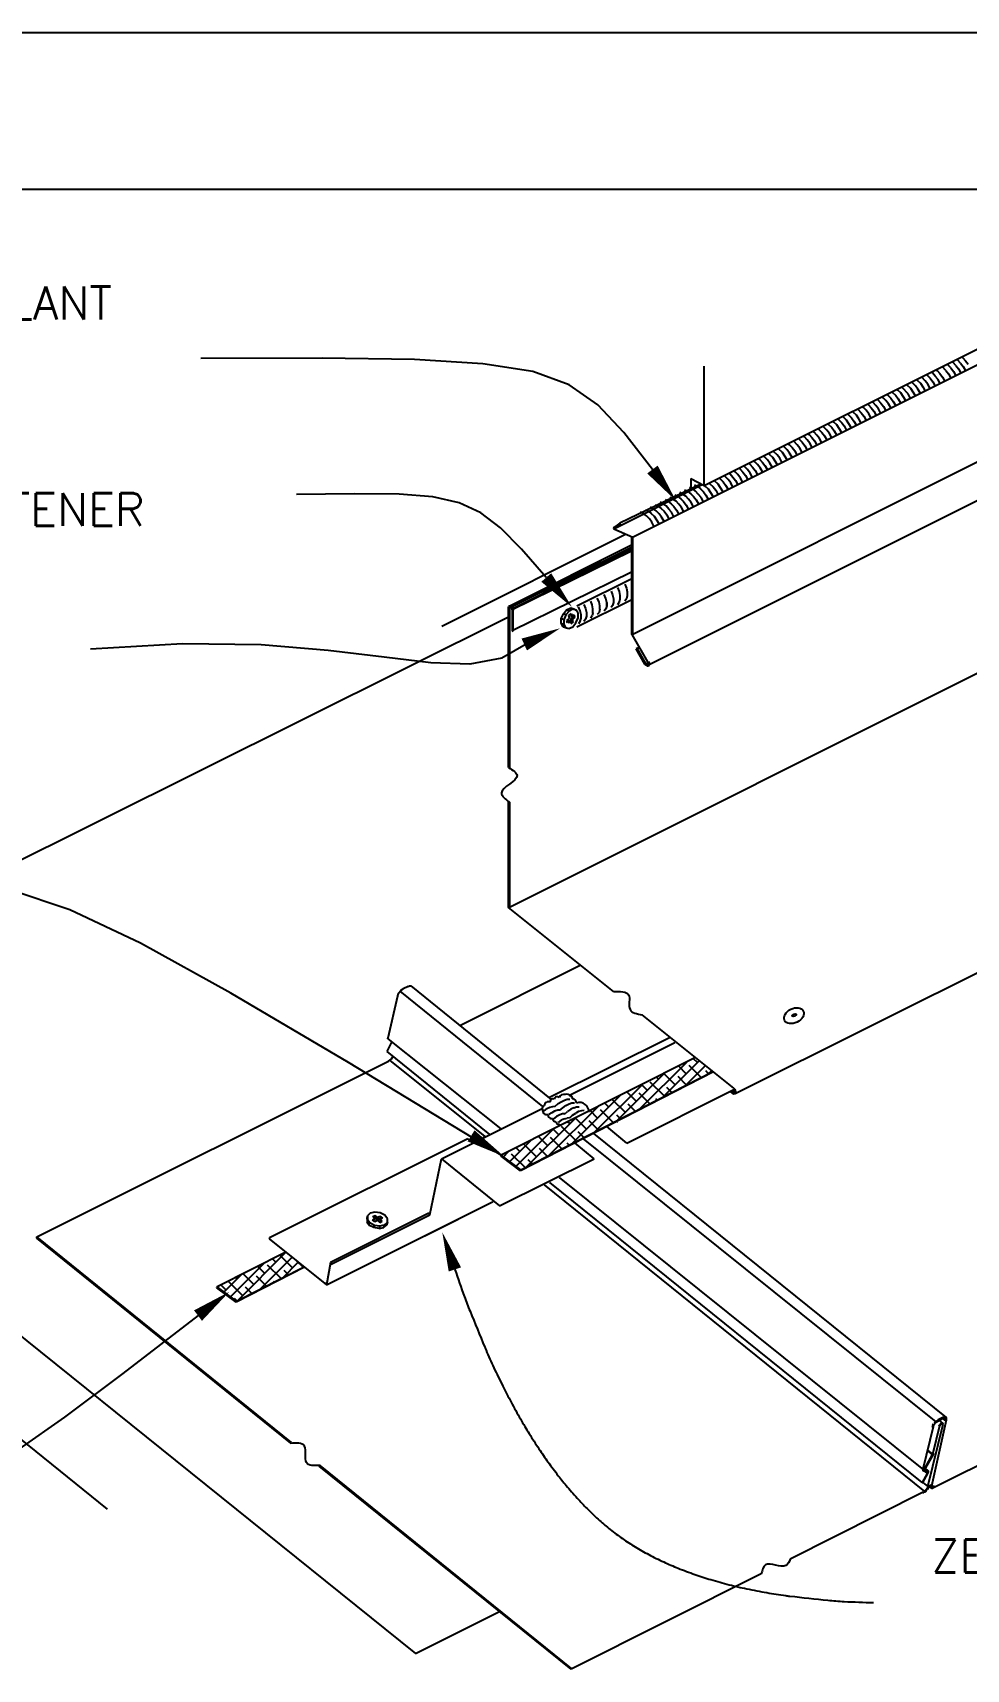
# Model space of a CAD drawing. Extents: x 100.7 to 109.2, y -38 to -27.
# Drawn here: x 103.846 to 106.078, y -30.909 to -26.997 of the extents above; entities that cross this region are included whole.
import ezdxf

# ---------------------------------------------------------------- set-up
doc = ezdxf.new("R2010")
doc.units = 0
doc.header["$LTSCALE"] = 0.5
doc.header["$MEASUREMENT"] = 0
for name, color, linetype in [('BORDER', 9, 'CONTINUOUS'), ('DIM', 4, 'CONTINUOUS'), ('DWG', 2, 'CONTINUOUS'), ('PEN2', 7, 'CONTINUOUS')]:
    doc.layers.add(name, color=color, linetype=linetype)
doc.styles.get("Standard").update_dxf_attribs({"font": 'romans.shx'})

msp = doc.modelspace()

# ---------------------------------------------------------------- hatches: boundary and pattern name
at = {"layer": 'DWG'}
h = msp.add_hatch(dxfattribs=at)
h.set_pattern_fill('ANSI38', color=46, scale=0.15)
h.set_pattern_definition([(45, (-37.011807, -11.958373), (-0.0132582521, 0.0132582521), []), (135, (-37.011807, -11.958373), (-0.0397747564, 0.0132582521), [0.046875, -0.028125])])
h.paths.add_polyline_path([(105.4721, -29.4805), (105.4307, -29.4473), (104.9661, -29.6807), (105.0126, -29.7152)])
h.paths.add_polyline_path([(104.4944, -29.9473), (104.4511, -29.9125), (104.2866, -29.9952), (104.3331, -30.0297)])

# ---------------------------------------------------------------- linework, layer by layer
at = {"layer": 'BORDER'}
for p, q in [((109.154, -26.9972), (100.654, -26.9972)), ((108.7165, -27.3722), (101.279, -27.3722))]:
    msp.add_line(p, q, dxfattribs=at)
at = {"layer": 'DIM', "color": 5}
for points in [[(105.3274, -28.0413), (105.2591, -27.953), (105.1971, -27.8866), (105.1287, -27.8391), (105.0413, -27.8074), (104.9222, -27.7883), (104.7587, -27.7787), (104.5382, -27.7755), (104.248, -27.7756)], [(105.0736, -28.2995), (105.014, -28.2317), (104.9641, -28.1809), (104.917, -28.1446), (104.8655, -28.1207), (104.8027, -28.1066), (104.7217, -28.1002), (104.6153, -28.0991), (104.4767, -28.1009)], [(105.0312, -28.4555), (104.9674, -28.4925), (104.8906, -28.5063), (104.7979, -28.5033), (104.686, -28.4903), (104.5518, -28.4739), (104.3922, -28.4608), (104.204, -28.4577), (103.9841, -28.4711)], [(104.9661, -29.6807), (104.6006, -29.4593), (104.3195, -29.2929), (104.1038, -29.1739), (103.9343, -29.0943), (103.7919, -29.0465), (103.6575, -29.0225), (103.5121, -29.0147), (103.3365, -29.0152)], [(104.241, -30.0639), (104.0612, -30.2021), (103.9218, -30.3067), (103.8124, -30.3834), (103.7225, -30.4376), (103.6417, -30.4751), (103.5596, -30.5016), (103.4656, -30.5225), (103.3494, -30.5435)]]:
    msp.add_lwpolyline(points, dxfattribs=at)
for points, format in [([(105.3837, -28.1162, 0, 0.0313, 0), (105.3274, -28.0413, 0.0313, 0.0313, 0)], "xyseb"), ([(105.1351, -28.3704, 0, 0.0313, 0), (105.0736, -28.2995, 0.0313, 0.0313, 0)], "xyseb"), ([(105.1064, -28.4209, 0, 0.0313, 0), (105.021, -28.4597, 0.0313, 0.0313, 0)], "xyseb"), ([(104.9734, -29.6839, 0, 0.0313, 0), (104.8938, -29.6343, 0.0313, 0.0313, 0)], "xyseb"), ([(104.825, -29.8648, 0, 0.0313, 0), (104.8551, -29.9536, 0.0313, 0.0313, 0)], "xyseb"), ([(104.8551, -29.9536, 0.005544), (104.8779, -30.019, 0.010306), (104.8913, -30.0537, 0.000471), (104.9264, -30.1394, 0.005523), (104.9295, -30.1467, 0.006593), (104.9484, -30.1886, 0.006214), (104.9697, -30.2325, 0.007437), (104.9896, -30.2709, 0.007008), (105.0119, -30.3111, 0.008391), (105.0328, -30.3461, 0.007913), (105.0561, -30.3825, 0.009452), (105.078, -30.4141, 0.008931), (105.1023, -30.4467, 0.010599), (105.1242, -30.4737, 0.009243), (105.1506, -30.5037, 0.012597), (105.1742, -30.5284, 0.01174), (105.2008, -30.5535, 0.016377), (105.2265, -30.5753, 0.015115), (105.2559, -30.5971, 0.015624), (105.286, -30.6167, 0.015032), (105.3186, -30.6352, 0.012765), (105.3543, -30.6529, 0.013483), (105.389, -30.6679, 0.01119), (105.4289, -30.6828, 0.011901), (105.467, -30.6951, 0.009744), (105.511, -30.7073, 0.010406), (105.5527, -30.717, 0.008466), (105.6008, -30.7263, 0.00906), (105.646, -30.7334, 0.007364), (105.6562, -30.7346, 0.000826), (105.747, -30.7444, 0.01348), (105.7854, -30.7474, 0.007397), (105.8556, -30.7499)], "xyb"), ([(104.3156, -30.0072, 0, 0.0313, 0), (104.241, -30.0639, 0.0313, 0.0313, 0)], "xyseb")]:
    msp.add_lwpolyline(points, format=format, dxfattribs=at)
at = {"layer": 'DWG'}
for p, q in [((105.2781, -28.2042), (106.2216, -27.7317)), ((105.4514, -28.0797), (106.2044, -27.7032)), ((105.4514, -28.0797), (105.4514, -27.7942)), ((106.2216, -27.9649), (105.2804, -28.4359)), ((106.2606, -28.0377), (105.3149, -28.5109)), ((105.2384, -28.1817), (105.4461, -28.0774)), ((105.4431, -28.0767), (105.2496, -28.1697)), ((105.4191, -28.0632), (105.4191, -28.0842)), ((105.4191, -28.0632), (105.4514, -28.0797)), ((105.2631, -28.1967), (104.8238, -28.4165)), ((105.2496, -28.1697), (105.2346, -28.1809)), ((105.2504, -28.1727), (105.2346, -28.1809)), ((105.2354, -28.1832), (105.2804, -28.2027)), ((105.2511, -28.1727), (105.2384, -28.1817)), ((105.2496, -28.1697), (105.2504, -28.1727)), ((105.2511, -28.1727), (105.2496, -28.1697)), ((105.2781, -28.4359), (105.2781, -28.2042)), ((105.2804, -28.4359), (105.2804, -28.2027)), ((104.9864, -28.3669), (105.2774, -28.2214)), ((105.2774, -28.2274), (104.9924, -28.3699)), ((105.2774, -28.2364), (104.9924, -28.3767)), ((104.9939, -28.3737), (105.2774, -28.2319)), ((105.2774, -28.2214), (105.2774, -28.2274)), ((105.2774, -28.2319), (105.2774, -28.2364)), ((105.2774, -28.2867), (104.9924, -28.4269)), ((104.9834, -28.3714), (104.9841, -28.3684)), ((104.9834, -28.3714), (104.9909, -28.3692)), ((104.9834, -28.7538), (104.9834, -28.3714)), ((104.9841, -28.3684), (104.9864, -28.3669)), ((104.9894, -28.3684), (104.9841, -28.3684)), ((104.9856, -28.3707), (104.9855, -28.7533)), ((104.9856, -28.3729), (104.9856, -28.3707)), ((104.9894, -28.3707), (104.9856, -28.3729)), ((104.9864, -28.3669), (104.9894, -28.3677)), ((104.9871, -28.3699), (104.9864, -28.3669)), ((104.9894, -28.3699), (104.9871, -28.3699)), ((104.9894, -28.3677), (104.9894, -28.3684)), ((104.9924, -28.3699), (104.9894, -28.3677)), ((104.9909, -28.3692), (104.9894, -28.3699)), ((104.9894, -28.3699), (104.9909, -28.3714)), ((104.9909, -28.3714), (104.9924, -28.3699)), ((104.9909, -28.3714), (104.9931, -28.3729)), ((104.9924, -28.3737), (104.9909, -28.3714)), ((104.9924, -28.3699), (104.9939, -28.3737)), ((104.9931, -28.3729), (104.9924, -28.3737)), ((104.9924, -28.3737), (104.9924, -28.4269)), ((104.9924, -28.3767), (104.9924, -28.3737)), ((104.9939, -28.3737), (104.9946, -28.3774)), ((104.9946, -28.4277), (104.9946, -28.3774)), ((104.9924, -28.4269), (104.9946, -28.4277)), ((105.2796, -28.4352), (105.2781, -28.4359)), ((105.2781, -28.4359), (105.2796, -28.4352)), ((105.2781, -28.4359), (105.3156, -28.5012)), ((104.9856, -29.0877), (106.2089, -28.4757)), ((105.2954, -28.4667), (105.2886, -28.4704)), ((105.2886, -28.4704), (105.2894, -28.4697)), ((105.2886, -28.4704), (105.2901, -28.4697)), ((105.2886, -28.4704), (105.2909, -28.4704)), ((105.3089, -28.5064), (105.2886, -28.4704)), ((105.2901, -28.4697), (105.2946, -28.4674)), ((105.2909, -28.4704), (105.3111, -28.5049)), ((105.2946, -28.4674), (105.2954, -28.4667)), ((105.3089, -28.5064), (105.3141, -28.5079)), ((105.3119, -28.5094), (105.3089, -28.5064)), ((105.3186, -28.5064), (105.3089, -28.5064)), ((105.3111, -28.5049), (105.3126, -28.5072)), ((105.3149, -28.5109), (105.3119, -28.5094)), ((105.3164, -28.5049), (105.3126, -28.5072)), ((105.3126, -28.5072), (105.3141, -28.5079)), ((105.3141, -28.5079), (105.3156, -28.5072)), ((105.3141, -28.5079), (105.3156, -28.5079)), ((105.3179, -28.5109), (105.3149, -28.5109)), ((105.3149, -28.5109), (105.3179, -28.5109)), ((105.3156, -28.5012), (105.3179, -28.5004)), ((105.3171, -28.5042), (105.3156, -28.5012)), ((105.3156, -28.5012), (105.3186, -28.5057)), ((105.3156, -28.5079), (105.3179, -28.5034)), ((105.3156, -28.5072), (105.3171, -28.5064)), ((105.3194, -28.5079), (105.3164, -28.5049)), ((105.3179, -28.5034), (105.3171, -28.5042)), ((105.3171, -28.5042), (105.3194, -28.5042)), ((105.3171, -28.5064), (105.3171, -28.5042)), ((105.3179, -28.5004), (105.3194, -28.5042)), ((105.3179, -28.5109), (105.3194, -28.5079)), ((105.3186, -28.5057), (105.3186, -28.5064)), ((105.3194, -28.5042), (105.3194, -28.5079)), ((104.9856, -28.8366), (104.9856, -29.0877)), ((105.5249, -29.5332), (106.7481, -28.9219)), ((104.9849, -29.0877), (104.9834, -29.0884)), ((104.8666, -29.3707), (105.155, -29.2261)), ((104.7179, -29.3007), (104.6946, -29.4004)), ((104.7186, -29.2962), (104.7179, -29.3007)), ((104.7276, -29.2849), (104.7186, -29.2962)), ((104.7246, -29.2887), (104.7276, -29.2849)), ((105.0655, -29.5637), (104.7246, -29.2887)), ((104.7276, -29.2849), (104.7314, -29.2827)), ((104.7434, -29.2774), (104.7314, -29.2827)), ((104.7434, -29.2774), (104.7464, -29.2759)), ((104.7464, -29.2759), (104.7494, -29.2759)), ((104.7494, -29.2759), (105.0853, -29.5476)), ((105.5219, -29.5204), (105.303, -29.3448)), ((104.6931, -29.4327), (104.7046, -29.4106)), ((104.6946, -29.4004), (104.6946, -29.4027)), ((104.6946, -29.4027), (104.6946, -29.4004)), ((104.6946, -29.4027), (104.9646, -29.6172)), ((105.3681, -29.3997), (105.0816, -29.5429)), ((105.1288, -29.5369), (105.3809, -29.4109)), ((103.8554, -29.8759), (104.6961, -29.4559)), ((104.9384, -29.6307), (104.6931, -29.4327)), ((104.6961, -29.4559), (104.6999, -29.4537)), ((104.6999, -29.4537), (104.7036, -29.4499)), ((104.9271, -29.6359), (104.6999, -29.4537)), ((104.7036, -29.4499), (104.7072, -29.444)), ((105.2659, -29.6514), (105.5236, -29.5228)), ((105.5189, -29.5324), (105.5144, -29.5287)), ((105.5159, -29.5279), (105.5196, -29.5302)), ((105.5211, -29.5309), (105.5189, -29.5324)), ((105.5189, -29.5324), (105.5219, -29.5339)), ((105.5196, -29.5302), (105.5234, -29.5279)), ((105.5211, -29.5309), (105.5196, -29.5302)), ((105.5211, -29.5227), (105.5249, -29.5264)), ((105.5241, -29.5234), (105.5211, -29.5227)), ((105.5226, -29.5242), (105.5211, -29.5227)), ((105.5234, -29.5309), (105.5211, -29.5309)), ((105.5219, -29.5204), (105.5241, -29.5234)), ((105.5256, -29.5294), (105.5219, -29.5339)), ((105.5219, -29.5339), (105.5249, -29.5332)), ((105.5219, -29.5339), (105.5249, -29.5332)), ((105.5241, -29.5234), (105.5226, -29.5242)), ((105.5241, -29.5272), (105.5226, -29.5242)), ((105.5264, -29.5272), (105.5234, -29.5309)), ((105.5234, -29.5279), (105.5264, -29.5272)), ((105.5234, -29.5309), (105.5241, -29.5294)), ((105.5264, -29.5272), (105.5241, -29.5234)), ((105.5249, -29.5264), (105.5241, -29.5272)), ((105.5241, -29.5294), (105.5241, -29.5272)), ((105.5241, -29.5272), (105.5241, -29.5294)), ((105.5241, -29.5294), (105.5256, -29.5294)), ((105.5249, -29.5332), (105.5264, -29.5309)), ((105.5264, -29.5309), (105.5264, -29.5272)), ((104.8229, -29.6892), (105.0638, -29.5692)), ((105.2659, -29.6514), (105.2183, -29.6119)), ((104.8859, -29.6412), (104.4119, -29.8782)), ((104.8979, -29.6509), (104.8859, -29.6412)), ((104.9226, -29.6382), (104.9271, -29.6359)), ((105.1881, -29.6888), (105.1417, -29.651)), ((105.1619, -29.6412), (106.0051, -30.3181)), ((105.1861, -29.6283), (106.0296, -30.3079)), ((104.7951, -29.8234), (104.8229, -29.6892)), ((104.8229, -29.6892), (104.9616, -29.8017)), ((104.9616, -29.8017), (105.1881, -29.6888)), ((105.9786, -30.4842), (105.0696, -29.7514)), ((105.9719, -30.463), (105.0818, -29.7461)), ((105.1041, -29.7342), (105.9756, -30.4324)), ((104.5484, -29.9907), (104.9451, -29.7919)), ((104.9451, -29.7927), (104.7831, -29.8737)), ((104.9451, -29.7919), (104.9451, -29.7927)), ((104.7929, -29.8189), (104.5581, -29.9367)), ((104.5596, -29.9412), (104.7951, -29.8234)), ((104.7951, -29.8234), (104.7929, -29.8189)), ((103.8554, -29.8789), (103.8554, -29.8759)), ((104.4646, -30.3676), (103.8554, -29.8759)), ((104.4627, -30.3687), (103.8554, -29.8789)), ((104.4119, -29.8782), (104.4111, -29.8804)), ((104.4111, -29.8804), (104.4126, -29.8797)), ((104.4111, -29.8804), (104.5484, -29.9907)), ((104.5581, -29.9367), (104.5484, -29.9907)), ((104.5581, -29.9367), (104.5596, -29.9412)), ((104.5484, -29.9862), (104.5469, -29.9869)), ((104.0249, -30.5269), (103.4751, -30.0837)), ((106.5685, -30.1905), (106.0011, -30.4752)), ((106.0296, -30.3139), (105.9944, -30.4714)), ((106.0056, -30.3184), (105.9996, -30.3259)), ((106.0019, -30.3214), (106.0094, -30.3162)), ((106.0026, -30.3192), (106.0019, -30.3214)), ((106.0101, -30.3132), (106.0026, -30.3192)), ((106.0056, -30.3184), (106.0094, -30.3162)), ((106.0064, -30.3162), (106.0056, -30.3184)), ((106.0056, -30.3184), (106.0056, -30.3184)), ((106.0094, -30.3162), (106.0206, -30.3102)), ((106.0214, -30.3079), (106.0101, -30.3132)), ((106.0139, -30.3147), (106.0101, -30.3132)), ((106.0214, -30.3214), (106.0139, -30.3147)), ((106.0199, -30.3094), (106.0214, -30.3079)), ((106.0244, -30.3094), (106.0199, -30.3094)), ((106.0206, -30.3102), (106.0244, -30.3094)), ((106.0251, -30.3064), (106.0214, -30.3079)), ((106.0214, -30.3079), (106.0251, -30.3064)), ((106.0221, -30.3109), (106.0214, -30.3079)), ((106.0274, -30.3154), (106.0221, -30.3109)), ((106.0244, -30.3079), (106.0251, -30.3064)), ((106.0296, -30.3079), (106.0244, -30.3079)), ((106.0251, -30.3102), (106.0244, -30.3094)), ((106.0244, -30.3094), (106.0266, -30.3094)), ((106.0251, -30.3064), (106.0274, -30.3064)), ((106.0281, -30.3117), (106.0251, -30.3102)), ((106.0274, -30.3064), (106.0259, -30.3072)), ((106.0259, -30.3072), (106.0304, -30.3109)), ((106.0266, -30.3094), (106.0281, -30.3117)), ((106.0281, -30.3117), (106.0274, -30.3154)), ((106.0304, -30.3109), (106.0281, -30.3117)), ((106.0296, -30.3079), (106.0296, -30.3139)), ((106.0304, -30.3109), (106.0296, -30.3079)), ((106.0296, -30.3139), (106.0304, -30.3109)), ((105.9981, -30.3297), (105.9734, -30.4309)), ((105.9861, -30.4729), (106.0221, -30.3237)), ((105.9974, -30.3267), (105.9959, -30.3312)), ((105.9974, -30.3267), (105.9996, -30.3229)), ((105.9996, -30.3229), (105.9974, -30.3267)), ((105.9974, -30.3949), (106.0146, -30.3267)), ((105.9974, -30.3289), (105.9981, -30.3297)), ((105.9981, -30.3297), (105.9974, -30.3289)), ((105.9996, -30.3259), (105.9981, -30.3297)), ((105.9996, -30.3259), (105.9996, -30.3259)), ((106.0139, -30.3252), (106.0124, -30.3282)), ((106.0124, -30.3282), (106.0146, -30.3267)), ((106.0184, -30.3207), (106.0139, -30.3252)), ((106.0146, -30.3267), (106.0139, -30.3259)), ((106.0146, -30.3267), (106.0161, -30.3244)), ((106.0161, -30.3244), (106.0176, -30.3229)), ((106.0176, -30.3222), (106.0191, -30.3214)), ((106.0191, -30.3229), (106.0176, -30.3222)), ((106.0176, -30.3229), (106.0191, -30.3229)), ((106.0176, -30.3229), (106.0176, -30.3229)), ((106.0184, -30.3207), (106.0206, -30.3199)), ((106.0191, -30.3214), (106.0221, -30.3237)), ((106.0199, -30.3244), (106.0206, -30.3199)), ((106.0221, -30.3237), (106.0199, -30.3244)), ((106.0221, -30.3237), (106.0214, -30.3214)), ((105.9794, -30.4279), (105.9966, -30.3957)), ((105.9809, -30.4279), (105.9989, -30.3957)), ((105.9974, -30.3949), (105.9861, -30.3859)), ((105.9966, -30.3957), (105.9861, -30.3874)), ((105.9966, -30.3957), (105.9974, -30.3949)), ((105.9981, -30.3949), (105.9974, -30.3949)), ((105.9996, -30.3934), (105.9981, -30.3949)), ((105.9989, -30.3957), (105.9996, -30.3934)), ((105.1334, -30.9094), (104.5308, -30.4235)), ((105.1341, -30.9072), (104.5329, -30.4223)), ((105.9734, -30.4309), (105.9734, -30.4332)), ((105.9734, -30.4332), (105.9741, -30.4347)), ((105.9756, -30.4302), (105.9741, -30.4309)), ((105.9741, -30.4309), (105.9756, -30.4324)), ((105.9741, -30.4347), (105.9861, -30.4339)), ((105.9756, -30.4324), (105.9756, -30.4302)), ((105.9756, -30.4324), (105.9764, -30.4324)), ((105.9756, -30.4354), (105.9831, -30.4362)), ((105.9764, -30.4324), (105.9771, -30.4332)), ((105.9771, -30.4264), (105.9794, -30.4279)), ((105.9846, -30.4369), (105.9771, -30.4264)), ((105.9771, -30.4272), (105.9869, -30.4384)), ((105.9846, -30.4332), (105.9771, -30.4272)), ((105.9771, -30.4332), (105.9846, -30.4332)), ((105.9779, -30.4362), (105.9839, -30.4414)), ((105.9816, -30.4369), (105.9779, -30.4362)), ((105.9809, -30.4279), (105.9794, -30.4279)), ((105.9809, -30.4279), (105.9809, -30.4279)), ((105.9846, -30.4384), (105.9816, -30.4369)), ((105.9846, -30.4332), (105.9846, -30.4384)), ((105.9854, -30.4339), (105.9846, -30.4332)), ((105.9846, -30.4384), (105.9846, -30.4369)), ((105.9869, -30.4354), (105.9854, -30.4339)), ((105.9861, -30.4339), (105.9869, -30.4354)), ((105.9869, -30.4354), (105.9869, -30.4384)), ((105.9869, -30.4384), (105.9869, -30.4354)), ((105.9839, -30.4414), (105.9719, -30.4632)), ((105.9719, -30.4632), (105.9734, -30.4632)), ((105.9734, -30.4632), (105.9726, -30.4624)), ((105.9734, -30.4632), (105.9854, -30.4414)), ((105.9741, -30.4632), (105.9861, -30.4729)), ((105.9809, -30.4827), (105.9884, -30.4714)), ((105.9839, -30.4414), (105.9846, -30.4384)), ((105.9846, -30.4407), (105.9839, -30.4414)), ((105.9854, -30.4414), (105.9846, -30.4407)), ((105.9884, -30.4714), (105.9846, -30.4767)), ((105.9869, -30.4752), (105.9846, -30.4797)), ((105.9869, -30.4384), (105.9854, -30.4414)), ((105.9884, -30.4714), (105.9861, -30.4729)), ((105.9891, -30.4707), (105.9884, -30.4714)), ((106.0019, -30.4729), (105.9891, -30.4707)), ((105.9891, -30.4722), (105.9929, -30.4752)), ((105.9891, -30.4722), (105.9951, -30.4767)), ((105.9921, -30.4729), (105.9891, -30.4722)), ((105.9921, -30.4729), (105.9929, -30.4692)), ((105.9929, -30.4744), (105.9921, -30.4729)), ((105.9929, -30.4729), (105.9921, -30.4729)), ((105.9929, -30.4692), (105.9936, -30.4677)), ((105.9974, -30.4767), (105.9929, -30.4729)), ((105.9959, -30.4737), (105.9929, -30.4744)), ((105.9929, -30.4752), (105.9951, -30.4767)), ((105.9936, -30.4677), (105.9951, -30.4684)), ((105.9951, -30.4684), (105.9936, -30.4714)), ((105.9936, -30.4714), (105.9959, -30.4737)), ((106.0011, -30.4752), (105.9936, -30.4759)), ((105.9936, -30.4759), (105.9951, -30.4767)), ((105.9944, -30.4714), (105.9959, -30.4737)), ((105.9959, -30.4737), (105.9981, -30.4744)), ((105.9974, -30.4767), (106.0019, -30.4729)), ((105.9981, -30.4744), (105.9974, -30.4767)), ((105.9749, -30.4864), (105.6565, -30.6465)), ((105.9779, -30.4864), (105.9734, -30.4879)), ((105.9734, -30.4879), (105.9741, -30.4887)), ((105.9741, -30.4887), (105.9786, -30.4842)), ((105.9816, -30.4834), (105.9779, -30.4864)), ((105.9846, -30.4767), (105.9786, -30.4842)), ((105.9816, -30.4804), (105.9809, -30.4827)), ((105.9846, -30.4797), (105.9846, -30.4767)), ((105.9951, -30.4767), (105.9974, -30.4767)), ((105.5875, -30.6812), (105.1334, -30.9094)), ((105.1334, -30.9094), (105.1341, -30.9072))]:
    msp.add_line(p, q, dxfattribs=at)
at = {"layer": 'DWG', "color": 46}
for p, q in [((106.0671, -27.7729), (106.0694, -27.7744)), ((106.0694, -27.7744), (106.0761, -27.7812)), ((105.9824, -27.8149), (105.9846, -27.8164)), ((105.9966, -27.8104), (105.9944, -27.8089)), ((106.0034, -27.8179), (105.9966, -27.8104)), ((106.0064, -27.8037), (106.0079, -27.8044)), ((106.0079, -27.8044), (106.0146, -27.8119)), ((106.0146, -27.8119), (106.0206, -27.8202)), ((106.0289, -27.8044), (106.0206, -27.7962)), ((106.0289, -27.8044), (106.0349, -27.8127)), ((106.0409, -27.7984), (106.0326, -27.7902)), ((106.0349, -27.8127), (106.0401, -27.8217)), ((106.0409, -27.7984), (106.0469, -27.8067)), ((106.0439, -27.7842), (106.0461, -27.7857)), ((106.0529, -27.7924), (106.0461, -27.7857)), ((106.0469, -27.8067), (106.0521, -27.8157)), ((106.0529, -27.7924), (106.0589, -27.8007)), ((106.0574, -27.7797), (106.0559, -27.7789)), ((106.0641, -27.7872), (106.0574, -27.7797)), ((106.0589, -27.8007), (106.0641, -27.8097)), ((106.0641, -27.7872), (106.0701, -27.7947)), ((106.0701, -27.7947), (106.0754, -27.8044)), ((106.0761, -27.7812), (106.0821, -27.7894)), ((105.9141, -27.8517), (105.9119, -27.8502)), ((105.9209, -27.8584), (105.9141, -27.8517)), ((105.9254, -27.8457), (105.9239, -27.8449)), ((105.9389, -27.8607), (105.9254, -27.8457)), ((105.9359, -27.8389), (105.9441, -27.8472)), ((105.9441, -27.8472), (105.9501, -27.8554)), ((105.9494, -27.8344), (105.9471, -27.8329)), ((105.9561, -27.8412), (105.9494, -27.8344)), ((105.9621, -27.8494), (105.9561, -27.8412)), ((105.9591, -27.8269), (105.9614, -27.8284)), ((105.9614, -27.8284), (105.9681, -27.8352)), ((105.9674, -27.8584), (105.9621, -27.8494)), ((105.9681, -27.8352), (105.9741, -27.8434)), ((105.9794, -27.8292), (105.9711, -27.8209)), ((105.9741, -27.8434), (105.9786, -27.8524)), ((105.9854, -27.8374), (105.9794, -27.8292)), ((105.9846, -27.8164), (105.9914, -27.8232)), ((105.9906, -27.8464), (105.9854, -27.8374)), ((105.9914, -27.8232), (105.9974, -27.8314)), ((105.9974, -27.8314), (106.0026, -27.8404)), ((106.0094, -27.8254), (106.0034, -27.8179)), ((106.0146, -27.8344), (106.0094, -27.8254)), ((106.0206, -27.8202), (106.0259, -27.8292)), ((105.8316, -27.8929), (105.8294, -27.8914)), ((105.8384, -27.8997), (105.8316, -27.8929)), ((105.8414, -27.8854), (105.8436, -27.8869)), ((105.8436, -27.8869), (105.8504, -27.8937)), ((105.8504, -27.8937), (105.8564, -27.9019)), ((105.8549, -27.8809), (105.8534, -27.8802)), ((105.8616, -27.8884), (105.8549, -27.8809)), ((105.8676, -27.8959), (105.8616, -27.8884)), ((105.8646, -27.8742), (105.8669, -27.8757)), ((105.8669, -27.8757), (105.8736, -27.8824)), ((105.8736, -27.8824), (105.8796, -27.8907)), ((105.8789, -27.8697), (105.8766, -27.8682)), ((105.8856, -27.8764), (105.8789, -27.8697)), ((105.8796, -27.8907), (105.8849, -27.8997)), ((105.8916, -27.8847), (105.8856, -27.8764)), ((105.8886, -27.8622), (105.8969, -27.8704)), ((105.8969, -27.8937), (105.8916, -27.8847)), ((105.8969, -27.8704), (105.9029, -27.8787)), ((105.9006, -27.8562), (105.9089, -27.8644)), ((105.9029, -27.8787), (105.9081, -27.8877)), ((105.9089, -27.8644), (105.9149, -27.8727)), ((105.9149, -27.8727), (105.9201, -27.8817)), ((105.9269, -27.8667), (105.9209, -27.8584)), ((105.9321, -27.8757), (105.9269, -27.8667)), ((105.9434, -27.8697), (105.9389, -27.8607)), ((105.9501, -27.8554), (105.9554, -27.8644)), ((105.7476, -27.9327), (105.7559, -27.9409)), ((105.7611, -27.9282), (105.7589, -27.9267)), ((105.7679, -27.9349), (105.7611, -27.9282)), ((105.7709, -27.9207), (105.7731, -27.9222)), ((105.7731, -27.9222), (105.7799, -27.9297)), ((105.7799, -27.9297), (105.7859, -27.9372)), ((105.7844, -27.9162), (105.7829, -27.9154)), ((105.7911, -27.9237), (105.7844, -27.9162)), ((105.7971, -27.9319), (105.7911, -27.9237)), ((105.7941, -27.9094), (105.7964, -27.9109)), ((105.7964, -27.9109), (105.8031, -27.9177)), ((105.8024, -27.9409), (105.7971, -27.9319)), ((105.8031, -27.9177), (105.8091, -27.9259)), ((105.8084, -27.9049), (105.8061, -27.9034)), ((105.8151, -27.9117), (105.8084, -27.9049)), ((105.8091, -27.9259), (105.8144, -27.9349)), ((105.8211, -27.9199), (105.8151, -27.9117)), ((105.8181, -27.8974), (105.8264, -27.9057)), ((105.8256, -27.9289), (105.8211, -27.9199)), ((105.8264, -27.9057), (105.8324, -27.9139)), ((105.8324, -27.9139), (105.8376, -27.9229)), ((105.8444, -27.9079), (105.8384, -27.8997)), ((105.8496, -27.9169), (105.8444, -27.9079)), ((105.8564, -27.9019), (105.8616, -27.9109)), ((105.8729, -27.9057), (105.8676, -27.8959)), ((105.6771, -27.9679), (105.6854, -27.9762)), ((105.6906, -27.9634), (105.6884, -27.9619)), ((105.6974, -27.9702), (105.6906, -27.9634)), ((105.7034, -27.9784), (105.6974, -27.9702)), ((105.7004, -27.9567), (105.7019, -27.9574)), ((105.7019, -27.9574), (105.7086, -27.9649)), ((105.7086, -27.9649), (105.7146, -27.9724)), ((105.7139, -27.9522), (105.7116, -27.9507)), ((105.7206, -27.9589), (105.7139, -27.9522)), ((105.7146, -27.9724), (105.7199, -27.9814)), ((105.7266, -27.9672), (105.7206, -27.9589)), ((105.7236, -27.9447), (105.7259, -27.9462)), ((105.7259, -27.9462), (105.7326, -27.9529)), ((105.7319, -27.9762), (105.7266, -27.9672)), ((105.7326, -27.9529), (105.7386, -27.9612)), ((105.7439, -27.9469), (105.7356, -27.9387)), ((105.7386, -27.9612), (105.7439, -27.9702)), ((105.7506, -27.9552), (105.7439, -27.9469)), ((105.7551, -27.9642), (105.7506, -27.9552)), ((105.7559, -27.9409), (105.7619, -27.9492)), ((105.7619, -27.9492), (105.7671, -27.9582)), ((105.7739, -27.9432), (105.7679, -27.9349)), ((105.7791, -27.9522), (105.7739, -27.9432)), ((105.7859, -27.9372), (105.7904, -27.9462)), ((105.5954, -28.0114), (105.5931, -28.0099)), ((105.6021, -28.0182), (105.5954, -28.0114)), ((105.6051, -28.0039), (105.6074, -28.0054)), ((105.6074, -28.0054), (105.6141, -28.0122)), ((105.6254, -28.0062), (105.6171, -27.9979)), ((105.6321, -28.0144), (105.6254, -28.0062)), ((105.6291, -27.9919), (105.6374, -28.0002)), ((105.6374, -28.0002), (105.6434, -28.0084)), ((105.6426, -27.9874), (105.6404, -27.9859)), ((105.6494, -27.9942), (105.6426, -27.9874)), ((105.6434, -28.0084), (105.6486, -28.0174)), ((105.6554, -28.0024), (105.6494, -27.9942)), ((105.6524, -27.9807), (105.6539, -27.9814)), ((105.6539, -27.9814), (105.6614, -27.9889)), ((105.6606, -28.0114), (105.6554, -28.0024)), ((105.6614, -27.9889), (105.6674, -27.9964)), ((105.6734, -27.9822), (105.6651, -27.9739)), ((105.6674, -27.9964), (105.6719, -28.0054)), ((105.6794, -27.9904), (105.6734, -27.9822)), ((105.6846, -27.9994), (105.6794, -27.9904)), ((105.6854, -27.9762), (105.6914, -27.9844)), ((105.6914, -27.9844), (105.6966, -27.9934)), ((105.7086, -27.9874), (105.7034, -27.9784)), ((105.5249, -28.0467), (105.5226, -28.0452)), ((105.5316, -28.0534), (105.5249, -28.0467)), ((105.5346, -28.0392), (105.5369, -28.0407)), ((105.5369, -28.0407), (105.5436, -28.0474)), ((105.5436, -28.0474), (105.5496, -28.0557)), ((105.5549, -28.0414), (105.5466, -28.0332)), ((105.5609, -28.0497), (105.5549, -28.0414)), ((105.5579, -28.0272), (105.5601, -28.0287)), ((105.5601, -28.0287), (105.5669, -28.0354)), ((105.5661, -28.0587), (105.5609, -28.0497)), ((105.5669, -28.0354), (105.5729, -28.0437)), ((105.5721, -28.0227), (105.5699, -28.0212)), ((105.5789, -28.0294), (105.5721, -28.0227)), ((105.5729, -28.0437), (105.5781, -28.0527)), ((105.5849, -28.0377), (105.5789, -28.0294)), ((105.5819, -28.0159), (105.5834, -28.0167)), ((105.5834, -28.0167), (105.5901, -28.0242)), ((105.5901, -28.0467), (105.5849, -28.0377)), ((105.5901, -28.0242), (105.5961, -28.0317)), ((105.5961, -28.0317), (105.6014, -28.0407)), ((105.6081, -28.0264), (105.6021, -28.0182)), ((105.6134, -28.0354), (105.6081, -28.0264)), ((105.6141, -28.0122), (105.6201, -28.0204)), ((105.6201, -28.0204), (105.6254, -28.0294)), ((105.6366, -28.0234), (105.6321, -28.0144)), ((105.4236, -28.0879), (105.4161, -28.0842)), ((105.4304, -28.0932), (105.4236, -28.0879)), ((105.4281, -28.0782), (105.4356, -28.0819)), ((105.4356, -28.0819), (105.4424, -28.0879)), ((105.4424, -28.0879), (105.4491, -28.0947)), ((105.4544, -28.0819), (105.4521, -28.0804)), ((105.4611, -28.0887), (105.4544, -28.0819)), ((105.4671, -28.0969), (105.4611, -28.0887)), ((105.4641, -28.0744), (105.4724, -28.0827)), ((105.4724, -28.0827), (105.4791, -28.0909)), ((105.4844, -28.0767), (105.4761, -28.0684)), ((105.4904, -28.0849), (105.4844, -28.0767)), ((105.4874, -28.0624), (105.4896, -28.0639)), ((105.4896, -28.0639), (105.4964, -28.0707)), ((105.4956, -28.0939), (105.4904, -28.0849)), ((105.4964, -28.0707), (105.5024, -28.0789)), ((105.5016, -28.0579), (105.4994, -28.0564)), ((105.5084, -28.0654), (105.5016, -28.0579)), ((105.5024, -28.0789), (105.5076, -28.0879)), ((105.5144, -28.0729), (105.5084, -28.0654)), ((105.5114, -28.0512), (105.5129, -28.0519)), ((105.5129, -28.0519), (105.5196, -28.0594)), ((105.5189, -28.0819), (105.5144, -28.0729)), ((105.5196, -28.0594), (105.5256, -28.0677)), ((105.5256, -28.0677), (105.5309, -28.0767)), ((105.5376, -28.0617), (105.5316, -28.0534)), ((105.5429, -28.0707), (105.5376, -28.0617)), ((105.5496, -28.0557), (105.5549, -28.0647)), ((105.3336, -28.1254), (105.3411, -28.1292)), ((105.3531, -28.1232), (105.3456, -28.1194)), ((105.3599, -28.1284), (105.3531, -28.1232)), ((105.3576, -28.1134), (105.3644, -28.1172)), ((105.3666, -28.1359), (105.3599, -28.1284)), ((105.3644, -28.1172), (105.3719, -28.1232)), ((105.3764, -28.1119), (105.3689, -28.1082)), ((105.3719, -28.1232), (105.3786, -28.1299)), ((105.3839, -28.1172), (105.3764, -28.1119)), ((105.3809, -28.1022), (105.3884, -28.1059)), ((105.3906, -28.1239), (105.3839, -28.1172)), ((105.3884, -28.1059), (105.3951, -28.1112)), ((105.3966, -28.1322), (105.3906, -28.1239)), ((105.3996, -28.0999), (105.3929, -28.0962)), ((105.3951, -28.1112), (105.4019, -28.1179)), ((105.4071, -28.1052), (105.3996, -28.0999)), ((105.4019, -28.1179), (105.4079, -28.1262)), ((105.4041, -28.0902), (105.4116, -28.0939)), ((105.4139, -28.1119), (105.4071, -28.1052)), ((105.4079, -28.1262), (105.4131, -28.1352)), ((105.4116, -28.0939), (105.4191, -28.0992)), ((105.4199, -28.1202), (105.4139, -28.1119)), ((105.4191, -28.0992), (105.4259, -28.1059)), ((105.4251, -28.1292), (105.4199, -28.1202)), ((105.4259, -28.1059), (105.4319, -28.1142)), ((105.4439, -28.1082), (105.4304, -28.0932)), ((105.4319, -28.1142), (105.4371, -28.1232)), ((105.4484, -28.1172), (105.4439, -28.1082)), ((105.4491, -28.0947), (105.4551, -28.1029)), ((105.4551, -28.1029), (105.4604, -28.1119)), ((105.4724, -28.1059), (105.4671, -28.0969)), ((105.4791, -28.0909), (105.4836, -28.0999)), ((105.3059, -28.1472), (105.2984, -28.1434)), ((105.3134, -28.1524), (105.3059, -28.1472)), ((105.3104, -28.1374), (105.3179, -28.1412)), ((105.3201, -28.1592), (105.3134, -28.1524)), ((105.3179, -28.1412), (105.3246, -28.1464)), ((105.3261, -28.1674), (105.3201, -28.1592)), ((105.3291, -28.1352), (105.3224, -28.1314)), ((105.3246, -28.1464), (105.3314, -28.1532)), ((105.3306, -28.1764), (105.3261, -28.1674)), ((105.3366, -28.1404), (105.3291, -28.1352)), ((105.3314, -28.1532), (105.3374, -28.1614)), ((105.3434, -28.1472), (105.3366, -28.1404)), ((105.3374, -28.1614), (105.3426, -28.1704)), ((105.3411, -28.1292), (105.3486, -28.1344)), ((105.3494, -28.1554), (105.3434, -28.1472)), ((105.3486, -28.1344), (105.3554, -28.1412)), ((105.3546, -28.1644), (105.3494, -28.1554)), ((105.3554, -28.1412), (105.3614, -28.1494)), ((105.3614, -28.1494), (105.3659, -28.1584)), ((105.3726, -28.1434), (105.3666, -28.1359)), ((105.3779, -28.1532), (105.3726, -28.1434)), ((105.3786, -28.1299), (105.3846, -28.1382)), ((105.3846, -28.1382), (105.3899, -28.1472)), ((105.4019, -28.1412), (105.3966, -28.1322)), ((105.1467, -28.367), (105.2781, -28.3018)), ((105.2485, -28.3329), (105.2443, -28.3236)), ((105.261, -28.3153), (105.2651, -28.3246)), ((105.2651, -28.3246), (105.2672, -28.334)), ((105.1467, -28.4174), (105.2781, -28.3517)), ((105.183, -28.3651), (105.1799, -28.3558)), ((105.1997, -28.3579), (105.1955, -28.3485)), ((105.2017, -28.3672), (105.1997, -28.3579)), ((105.2163, -28.3495), (105.2121, -28.3402)), ((105.2184, -28.3589), (105.2163, -28.3495)), ((105.2184, -28.3589), (105.2184, -28.3672)), ((105.2184, -28.3672), (105.2184, -28.3589)), ((105.2288, -28.3319), (105.2319, -28.3412)), ((105.2319, -28.3412), (105.2339, -28.3506)), ((105.2339, -28.3589), (105.2319, -28.3662)), ((105.2339, -28.3506), (105.2339, -28.3589)), ((105.2443, -28.3641), (105.2485, -28.3579)), ((105.2506, -28.3423), (105.2485, -28.3329)), ((105.2485, -28.3579), (105.2506, -28.3506)), ((105.2506, -28.3506), (105.2506, -28.3423)), ((105.2651, -28.3506), (105.261, -28.3558)), ((105.2672, -28.3433), (105.2651, -28.3506)), ((105.2672, -28.334), (105.2672, -28.3433)), ((103.6634, -29.0509), (104.9849, -28.3924)), ((105.1094, -28.3977), (105.1146, -28.3864)), ((105.1154, -28.4007), (105.1094, -28.3977)), ((105.1094, -28.4089), (105.1094, -28.3977)), ((105.1146, -28.3864), (105.1221, -28.3767)), ((105.1206, -28.3887), (105.1146, -28.3864)), ((105.1206, -28.3887), (105.1154, -28.4007)), ((105.1154, -28.4007), (105.1154, -28.4119)), ((105.1281, -28.3797), (105.1206, -28.3887)), ((105.1221, -28.3767), (105.1319, -28.3722)), ((105.1281, -28.3797), (105.1221, -28.3767)), ((105.1227, -28.402), (105.1293, -28.3974)), ((105.1244, -28.4082), (105.1227, -28.402)), ((105.1267, -28.4025), (105.1235, -28.405)), ((105.1267, -28.4024), (105.1304, -28.4037)), ((105.1272, -28.3904), (105.1341, -28.3854)), ((105.1293, -28.3974), (105.1272, -28.3904)), ((105.1371, -28.3752), (105.1281, -28.3797)), ((105.1313, -28.3875), (105.1316, -28.3904)), ((105.1316, -28.3904), (105.1354, -28.3918)), ((105.1371, -28.3752), (105.1319, -28.3722)), ((105.1319, -28.3722), (105.1394, -28.3744)), ((105.1378, -28.3933), (105.1325, -28.3978)), ((105.134, -28.4038), (105.1325, -28.3978)), ((105.1326, -28.3978), (105.1364, -28.3992)), ((105.1341, -28.3854), (105.1354, -28.3918)), ((105.1354, -28.3918), (105.1401, -28.3889)), ((105.1416, -28.3947), (105.1364, -28.3992)), ((105.1379, -28.4052), (105.1364, -28.3992)), ((105.1454, -28.3774), (105.1371, -28.3752)), ((105.1378, -28.3933), (105.1371, -28.3907)), ((105.1378, -28.3933), (105.1416, -28.3947)), ((105.1394, -28.3744), (105.1454, -28.3774)), ((105.1416, -28.3947), (105.1401, -28.3887)), ((105.1446, -28.4082), (105.1499, -28.3962)), ((105.1499, -28.3849), (105.1454, -28.3774)), ((105.1499, -28.3962), (105.1499, -28.3849)), ((105.1546, -28.3791), (105.1504, -28.3697)), ((105.1567, -28.3884), (105.1546, -28.3791)), ((105.1546, -28.404), (105.1567, -28.3968)), ((105.1567, -28.3968), (105.1567, -28.3884)), ((105.1633, -28.3641), (105.1675, -28.3734)), ((105.1675, -28.3994), (105.1633, -28.4046)), ((105.1675, -28.3734), (105.1695, -28.3828)), ((105.1695, -28.3921), (105.1675, -28.3994)), ((105.1695, -28.3921), (105.1675, -28.3994)), ((105.1695, -28.3828), (105.1695, -28.3921)), ((105.1799, -28.3963), (105.183, -28.3911)), ((105.1851, -28.3745), (105.183, -28.3651)), ((105.1851, -28.3838), (105.183, -28.3911)), ((105.1851, -28.3838), (105.1851, -28.3745)), ((105.1997, -28.3828), (105.1955, -28.388)), ((105.2017, -28.3755), (105.1997, -28.3828)), ((105.2017, -28.3755), (105.2017, -28.3672)), ((105.2163, -28.3745), (105.2121, -28.3797)), ((105.2184, -28.3672), (105.2163, -28.3745)), ((105.2319, -28.3662), (105.2288, -28.3714)), ((105.1094, -28.4089), (105.1154, -28.4119)), ((105.1139, -28.4172), (105.1094, -28.4089)), ((105.1139, -28.4172), (105.1199, -28.4194)), ((105.1154, -28.4119), (105.1199, -28.4194)), ((105.1199, -28.4194), (105.1274, -28.4217)), ((105.1304, -28.4037), (105.1244, -28.4082)), ((105.1274, -28.4217), (105.1371, -28.4172)), ((105.1319, -28.4104), (105.1304, -28.4037)), ((105.134, -28.4038), (105.131, -28.4065)), ((105.1379, -28.4052), (105.1319, -28.4104)), ((105.134, -28.4038), (105.1379, -28.4052)), ((105.1371, -28.4172), (105.1446, -28.4082)), ((105.1546, -28.404), (105.1504, -28.4103)), ((105.4307, -29.4473), (104.9661, -29.6807)), ((105.4733, -29.4815), (105.0119, -29.7175)), ((105.0126, -29.7152), (105.4721, -29.4805)), ((105.0749, -29.5692), (105.0674, -29.5744)), ((105.0749, -29.5692), (105.0824, -29.5654)), ((105.0824, -29.5654), (105.0891, -29.5639)), ((105.0936, -29.5752), (105.0869, -29.5789)), ((105.0891, -29.5639), (105.0951, -29.5632)), ((105.1011, -29.5729), (105.0936, -29.5752)), ((105.0944, -29.5639), (105.1019, -29.5572)), ((105.0951, -29.5632), (105.0944, -29.5639)), ((105.1071, -29.5729), (105.1011, -29.5729)), ((105.1019, -29.5572), (105.1094, -29.5527)), ((105.1056, -29.5729), (105.1131, -29.5669)), ((105.1094, -29.5527), (105.1169, -29.5489)), ((105.1131, -29.5669), (105.1206, -29.5617)), ((105.1169, -29.5489), (105.1236, -29.5467)), ((105.1169, -29.5827), (105.1244, -29.5759)), ((105.1206, -29.5617), (105.1281, -29.5579)), ((105.1236, -29.5467), (105.1296, -29.5467)), ((105.1319, -29.5707), (105.1244, -29.5759)), ((105.1281, -29.5579), (105.1349, -29.5557)), ((105.1394, -29.5669), (105.1319, -29.5707)), ((105.1349, -29.5557), (105.1409, -29.5557)), ((105.1394, -29.5669), (105.1461, -29.5647)), ((105.1506, -29.5759), (105.1439, -29.5797)), ((105.1461, -29.5647), (105.1521, -29.5647)), ((105.1581, -29.5744), (105.1506, -29.5759)), ((105.1641, -29.5737), (105.1581, -29.5744)), ((105.0869, -29.5789), (105.0794, -29.5834)), ((105.0981, -29.5879), (105.0906, -29.5932)), ((105.1056, -29.5842), (105.0981, -29.5879)), ((105.1094, -29.5969), (105.1019, -29.6022)), ((105.1124, -29.5819), (105.1056, -29.5842)), ((105.1079, -29.6089), (105.1071, -29.6089)), ((105.1169, -29.5932), (105.1094, -29.5969)), ((105.1184, -29.5819), (105.1124, -29.5819)), ((105.1169, -29.5932), (105.1236, -29.5917)), ((105.1289, -29.5909), (105.1236, -29.5917)), ((105.1364, -29.5849), (105.1289, -29.5917)), ((105.1289, -29.5917), (105.1289, -29.5909)), ((105.1364, -29.5849), (105.1439, -29.5797)), ((105.2429, -29.6007), (105.2436, -29.6007)), ((104.9654, -29.683), (104.9661, -29.6807)), ((105.0119, -29.7175), (104.9654, -29.683)), ((105.0126, -29.7152), (104.9661, -29.6807)), ((105.0126, -29.7152), (105.0119, -29.7175)), ((104.6459, -29.8339), (104.6444, -29.8399)), ((104.6444, -29.8399), (104.6511, -29.8482)), ((104.6451, -29.8317), (104.6459, -29.8257)), ((104.6511, -29.8482), (104.6451, -29.8317)), ((104.6526, -29.8189), (104.6459, -29.8257)), ((104.6459, -29.8257), (104.6459, -29.8339)), ((104.6459, -29.8339), (104.6519, -29.8414)), ((104.6616, -29.8534), (104.6511, -29.8482)), ((104.6519, -29.8414), (104.6631, -29.8474)), ((104.6639, -29.8167), (104.6526, -29.8189)), ((104.6579, -29.8354), (104.6759, -29.8264)), ((104.6639, -29.8399), (104.6579, -29.8354)), ((104.6586, -29.8272), (104.6646, -29.8249)), ((104.6639, -29.8324), (104.6586, -29.8272)), ((104.6631, -29.8474), (104.6616, -29.8534)), ((104.6616, -29.8534), (104.6631, -29.8474)), ((104.6646, -29.8249), (104.6631, -29.8287)), ((104.6631, -29.8287), (104.6759, -29.8414)), ((104.6631, -29.8362), (104.6639, -29.8324)), ((104.6631, -29.8474), (104.6759, -29.8497)), ((104.6766, -29.8182), (104.6639, -29.8167)), ((104.6819, -29.8309), (104.6639, -29.8399)), ((104.6811, -29.8384), (104.6646, -29.8249)), ((104.6691, -29.8332), (104.6759, -29.8264)), ((104.6759, -29.8497), (104.6744, -29.8557)), ((104.6759, -29.8264), (104.6751, -29.8302)), ((104.6751, -29.8302), (104.6774, -29.8317)), ((104.6759, -29.8339), (104.6751, -29.8377)), ((104.6751, -29.8377), (104.6774, -29.8392)), ((104.6759, -29.8264), (104.6819, -29.8309)), ((104.6774, -29.8317), (104.6759, -29.8339)), ((104.6759, -29.8414), (104.6811, -29.8384)), ((104.6774, -29.8392), (104.6759, -29.8414)), ((104.6759, -29.8497), (104.6871, -29.8467)), ((104.6879, -29.8242), (104.6766, -29.8182)), ((104.6924, -29.8467), (104.6856, -29.8534)), ((104.6856, -29.8534), (104.6871, -29.8467)), ((104.6871, -29.8467), (104.6939, -29.8407)), ((104.6871, -29.8467), (104.6924, -29.8467)), ((104.6939, -29.8324), (104.6879, -29.8242)), ((104.6939, -29.8407), (104.6924, -29.8467)), ((104.6924, -29.8467), (104.6939, -29.8407)), ((104.6939, -29.8407), (104.6939, -29.8324)), ((104.6744, -29.8557), (104.6616, -29.8534)), ((104.6744, -29.8557), (104.6856, -29.8534)), ((104.4511, -29.9125), (104.2866, -29.9952)), ((104.4957, -29.9484), (104.3324, -30.0319)), ((104.3331, -30.0297), (104.4944, -29.9473)), ((103.6634, -29.9892), (104.7613, -30.8716)), ((104.2859, -29.9974), (104.2866, -29.9952)), ((104.3324, -30.0319), (104.2859, -29.9974)), ((104.3331, -30.0297), (104.2866, -29.9952)), ((104.3331, -30.0297), (104.3324, -30.0319)), ((104.7613, -30.8716), (104.962, -30.7712))]:
    msp.add_line(p, q, dxfattribs=at)
at = {"layer": 'DWG'}
msp.add_lwpolyline([(105.2341, -29.2895), (104.9834, -29.0884), (104.9834, -28.8373)], dxfattribs=at)
at = {"layer": 'DWG', "color": 46}
for centre, radius, start, end in [((105.1153, -29.5469), 0.0118, 73.0526, 157.392), ((105.1227, -29.5444), 0.00967, 25.7247, 113.9989), ((105.0699, -29.5681), 0.00622, 100.477, 210.477), ((105.0754, -29.5727), 0.0109, 172.1869, 282.1869), ((105.0786, -29.5625), 0.00985, 67.193, 177.193), ((105.0897, -29.5533), 0.00728, 70.6721, 180.6721), ((105.0997, -29.5487), 0.00791, 53.4231, 163.4231), ((105.1327, -29.5441), 0.00403, 337.2432, 108.0869), ((105.1355, -29.5562), 0.0106, 1.9051, 85.0193), ((105.1532, -29.577), 0.0224, 358.6066, 108.6066), ((105.0863, -29.5841), 0.00864, 175.4969, 285.4969), ((105.0956, -29.5933), 0.00708, 172.8819, 282.8819), ((105.1034, -29.6006), 0.00622, 175.999, 285.999), ((105.1069, -29.6069), 0.00177, 170.0232, 280.0232)]:
    msp.add_arc(centre, radius, start, end, dxfattribs=at)
msp.add_ellipse((105.6655, -29.347), major_axis=(-0.0224, -0.0109), ratio=0.687112, dxfattribs=at)
msp.add_ellipse((105.6664, -29.3456), major_axis=(0.00482, 0.00252), ratio=0.478573, start_param=-3.141592653589793, end_param=3.141592653589793, dxfattribs=at)
at = {"layer": 'DWG'}
for points in [[(104.9834, -28.7538), (105.0039, -28.7728), (104.9663, -28.8146), (104.9856, -28.8366)], [(105.2341, -29.2895), (105.2704, -29.297), (105.2739, -29.3322), (105.303, -29.3448)], [(104.5329, -30.4223), (104.5003, -30.4155), (104.4954, -30.3757), (104.4614, -30.3694)], [(105.6569, -30.6463), (105.6466, -30.6614), (105.5978, -30.6597), (105.5875, -30.6812)]]:
    msp.add_spline(points, degree=3, dxfattribs=at)
at = {"layer": 'PEN2'}
for p, q in [((105.2436, -28.1779), (105.2346, -28.1824)), ((105.2346, -28.1809), (105.2346, -28.1824)), ((105.2346, -28.1824), (105.2354, -28.1832))]:
    msp.add_line(p, q, dxfattribs=at)

# ---------------------------------------------------------------- texts
at = {"layer": 'DIM'}
for s, p in [('CONSTRUCTION SEALANT ', (102.7564, -27.6825)), ('BUTYL SEALANT. COVER FASTENER', (102.3043, -28.1763)), ('ZEE CLOSURE TRIM', (105.9938, -30.678))]:
    msp.add_text(s, height=0.07875, dxfattribs=at).set_placement(p)

doc.saveas('drawing.dxf')
